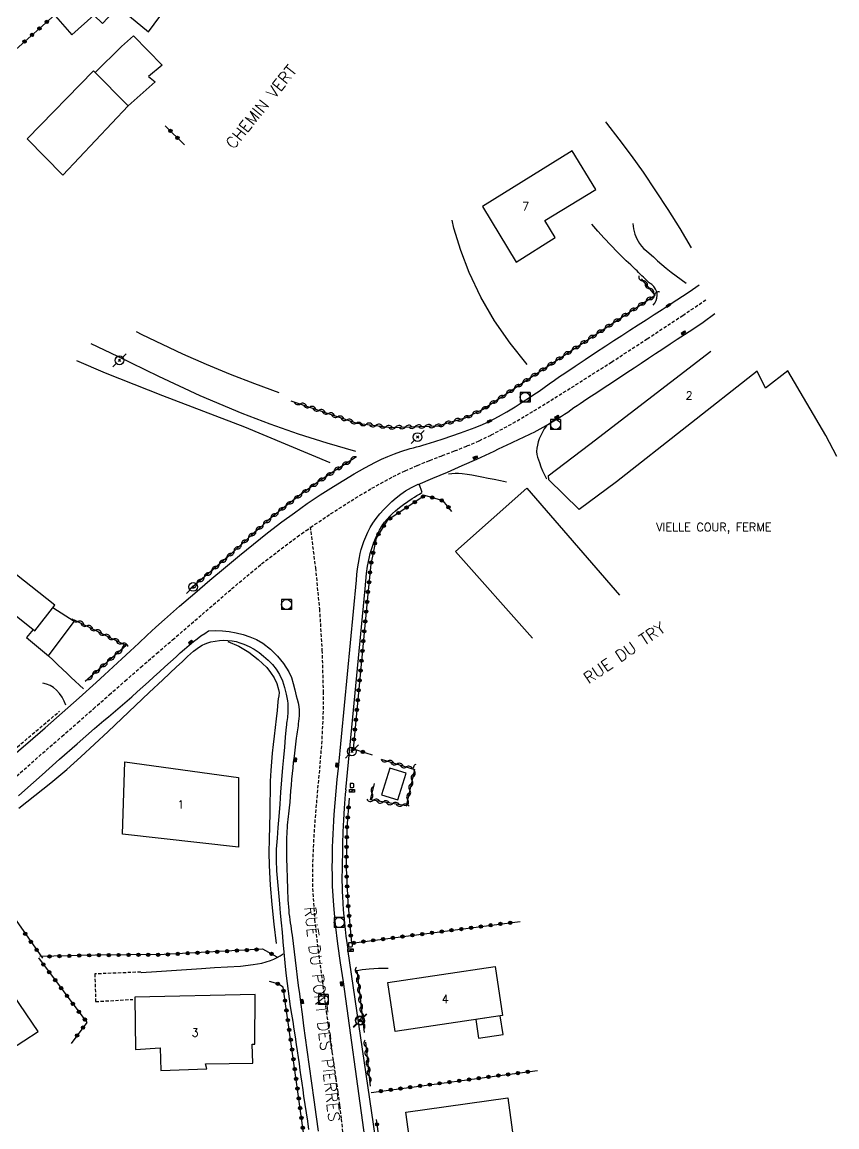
# Model space of a CAD drawing. Header units: millimetres. Extents: x 137000 to 138002, y 152999 to 154002.
# Drawn here: x 137163.7 to 137287.5, y 153202 to 153369.9 of the extents above; entities that cross this region are included whole.
import ezdxf
from ezdxf.enums import TextEntityAlignment as Align

# ---------------------------------------------------------------- set-up
doc = ezdxf.new("R2010")
doc.units = ezdxf.units.MM
doc.linetypes.add('DASHED', pattern=[0.75, 0.5, -0.25])
doc.layers.get('0').update_dxf_attribs({"linetype": 'CONTINUOUS'})
for name, color, linetype in [('W0001', 6, 'DASHED'), ('W0008', 7, 'CONTINUOUS'), ('W0014', 7, 'CONTINUOUS'), ('W0017', 7, 'CONTINUOUS'), ('W0101', 7, 'CONTINUOUS'), ('W0104', 1, 'CONTINUOUS'), ('W0112', 1, 'DASHED'), ('W0211', 2, 'CONTINUOUS'), ('W0300', 7, 'CONTINUOUS'), ('W0310', 3, 'CONTINUOUS'), ('W0322', 7, 'CONTINUOUS'), ('W0323', 7, 'CONTINUOUS'), ('W0330', 7, 'CONTINUOUS'), ('W0401', 7, 'CONTINUOUS'), ('W0420', 7, 'CONTINUOUS'), ('W0438', 7, 'CONTINUOUS'), ('W0473', 7, 'CONTINUOUS'), ('W0984', 7, 'CONTINUOUS'), ('W0989', 7, 'CONTINUOUS'), ('W0991', 7, 'CONTINUOUS')]:
    doc.layers.add(name, color=color, linetype=linetype)
doc.styles.get("Standard").update_dxf_attribs({"font": 'romans.shx', "width": 0.85})

# ---------------------------------------------------------------- blocks, each defined once
blk = doc.blocks.new('T401')
for p, q in [((-0.3, 0.3), (0, 0.3)), ((-0.3, -0.25), (-0.3, 0.3)), ((-0.3, 0.15), (0, 0.15)), ((-0.3, 0), (0, 0)), ((0, 0.3), (0, -0.25)), ((-0.3, -0.15), (0, -0.15)), ((-0.3, -0.25), (-0.3, -0.3)), ((-0.3, -0.3), (0, -0.3)), ((0, -0.3), (0, -0.25))]:
    blk.add_line(p, q)
blk = doc.blocks.new('T420')
for p, q in [((0.75, 0.75), (-0.75, 0.75)), ((-0.75, 0.75), (-0.75, -0.75)), ((0.75, 0.75), (0.75, -0.75)), ((0.75, -0.75), (-0.75, -0.75))]:
    blk.add_line(p, q)
blk.add_ellipse((0, 0), major_axis=(-0.53, 0.53), ratio=1, start_param=3.926991, end_param=10.210176)
blk = doc.blocks.new('T473')
for p, q in [((-0.166667, 0.166667), (0.166667, -0.166667)), ((-0.166667, -0.166667), (0.166667, 0.166667)), ((0.500001, 0.500001), (1.000002, 1.000002)), ((-1.000002, -1.000002), (-0.500001, -0.500001))]:
    blk.add_line(p, q)
blk.add_ellipse((0, 0), major_axis=(0.471405, 0.471405), ratio=1, start_param=5.4977871438, end_param=11.780972451)
blk = doc.blocks.new('T438')
for p, q in [((-0.4, 0.2), (0.4, 0.2)), ((-0.4, -0.2), (-0.4, 0.2)), ((0.15, 1.1), (-0.3, 1.1)), ((-0.3, 1.1), (-0.3, 0.5)), ((-0.3, 0.5), (0.15, 0.5)), ((0.3, 0.65), (0.3, 0.95)), ((0.4, 0.2), (0.4, -0.2))]:
    blk.add_line(p, q)
at = {"flags": 128}
for points in [[(-0.4, -0.2), (0.4, 0.2)], [(0.4, -0.2), (-0.4, -0.2)]]:
    blk.add_lwpolyline(points, dxfattribs=at)
for centre, major_axis, start_param, end_param in [((0.15, 0.95), (0.106, -0.106), 0.785398, 2.356194), ((0.15, 0.65), (0.106, 0.106), 3.926991, 5.497787)]:
    blk.add_ellipse(centre, major_axis=major_axis, ratio=1, start_param=start_param, end_param=end_param)
blk = doc.blocks.new('t310o')
at = {"color": 0, "linetype": 'Continuous'}
for centre, start, end in [((-0.5, 0.38), 216.8699, 323.1304), ((0.5, -0.37), 36.8699, 143.1303)]:
    blk.add_arc(centre, 0.625, start, end, dxfattribs=at)
blk = doc.blocks.new('t323o')
at = {"color": 0, "linetype": 'Continuous'}
for radius in [0.25, 0.15]:
    blk.add_circle((0, 0), radius, dxfattribs=at)
blk = doc.blocks.new('t322o')
at = {"color": 0, "linetype": 'Continuous'}
for radius in [0.25, 0.15]:
    blk.add_circle((0, 0), radius, dxfattribs=at)

msp = doc.modelspace()

# ---------------------------------------------------------------- linework, layer by layer
at = {"layer": 'W0001'}
for points in [[(137207.5, 153293.06), (137210.56, 153295.13), (137213.66, 153297.12), (137216.83, 153299.01), (137220.07, 153300.78), (137221.88, 153301.68), (137223.74, 153302.49), (137225.62, 153303.25), (137227.51, 153303.97), (137229.4, 153304.69), (137231.28, 153305.44), (137233.14, 153306.23), (137234.97, 153307.11), (137238.26, 153308.88), (137241.46, 153310.78), (137244.63, 153312.75), (137247.79, 153314.72), (137253.25, 153318.19), (137258.67, 153321.72), (137264.07, 153325.29), (137267.75, 153327.75)], [(137207.44, 153293.16), (137208.24, 153286.93), (137208.85, 153280.68), (137209.24, 153274.41), (137209.42, 153268.13), (137209.39, 153264.38), (137209.2, 153260.63), (137208.91, 153256.9), (137208.56, 153253.17), (137208.23, 153249.43), (137207.96, 153245.69), (137207.81, 153241.94), (137207.82, 153238.19), (137208.11, 153233.48), (137208.64, 153228.79), (137209.28, 153224.12), (137209.9, 153219.46), (137210.17, 153217.42), (137210.45, 153215.38), (137210.75, 153213.35), (137211.05, 153211.31), (137211.35, 153209.28), (137211.64, 153207.24), (137211.92, 153205.2), (137212.17, 153203.16), (137212.43, 153200.68)], [(137162.83, 153255.28), (137167.32, 153259.23), (137169.72, 153261.31), (137172.12, 153263.41), (137174.52, 153265.51), (137176.91, 153267.62), (137179.3, 153269.72), (137181.7, 153271.82), (137184.11, 153273.9), (137186.53, 153275.97), (137191.02, 153279.84), (137195.51, 153283.72), (137200.07, 153287.52), (137204.79, 153291.13), (137205.47, 153291.62), (137206.14, 153292.1), (137206.82, 153292.58), (137207.5, 153293.06)]]:
    msp.add_lwpolyline(points, dxfattribs=at)
at = {"layer": 'W0008'}
for points in [[(137162.45, 153258.53), (137164.55, 153260.35), (137167.15, 153262.61), (137169.75, 153264.89), (137172.33, 153267.17), (137174.9, 153269.48), (137176.21, 153270.66), (137177.51, 153271.86), (137178.81, 153273.07), (137180.1, 153274.28), (137181.39, 153275.49), (137182.69, 153276.69), (137184, 153277.88), (137185.31, 153279.07), (137187.6, 153281.08), (137189.9, 153283.08), (137192.22, 153285.06), (137194.56, 153287.02), (137196.68, 153288.78), (137198.81, 153290.52), (137200.96, 153292.24), (137203.15, 153293.91), (137205.07, 153295.3), (137207.01, 153296.67), (137208.98, 153297.99), (137210.97, 153299.28), (137212.54, 153300.25), (137214.12, 153301.2), (137215.73, 153302.1), (137217.37, 153302.96), (137218.31, 153303.41), (137219.27, 153303.84), (137220.24, 153304.23), (137221.22, 153304.6), (137221.69, 153304.76), (137222.17, 153304.9), (137222.65, 153305.04), (137223.14, 153305.16), (137223.62, 153305.29), (137224.1, 153305.41), (137224.59, 153305.55), (137225.07, 153305.69), (137226.37, 153306.1), (137227.68, 153306.52), (137228.98, 153306.96), (137230.27, 153307.42), (137231.4, 153307.84), (137232.53, 153308.26), (137233.65, 153308.71), (137234.75, 153309.21), (137236.06, 153309.9), (137237.34, 153310.63), (137238.6, 153311.4), (137239.84, 153312.19), (137240.65, 153312.71), (137241.44, 153313.24), (137242.23, 153313.78), (137243.01, 153314.33), (137243.79, 153314.88), (137244.58, 153315.43), (137245.36, 153315.98), (137246.15, 153316.52), (137247.7, 153317.56), (137249.25, 153318.6), (137250.81, 153319.63), (137252.37, 153320.65), (137253.59, 153321.45), (137254.82, 153322.25), (137256.04, 153323.04), (137257.27, 153323.83), (137258.5, 153324.62), (137259.72, 153325.41), (137260.95, 153326.2), (137262.18, 153326.99), (137265.04, 153328.85), (137266.56, 153329.92)], [(137223.84, 153299.6), (137226.08, 153300.53), (137228.32, 153301.48), (137230.55, 153302.45), (137232.77, 153303.44), (137233.43, 153303.74), (137234.09, 153304.05), (137234.74, 153304.36), (137235.4, 153304.67), (137236.06, 153304.99), (137236.71, 153305.31), (137237.37, 153305.62), (137238.03, 153305.93), (137238.46, 153306.13), (137238.89, 153306.33), (137239.33, 153306.53), (137239.76, 153306.72), (137240.19, 153306.92), (137240.63, 153307.12), (137241.05, 153307.33), (137241.48, 153307.55), (137242.41, 153308.05), (137243.33, 153308.56), (137244.23, 153309.1), (137245.13, 153309.65), (137245.62, 153309.96), (137246.1, 153310.28), (137246.58, 153310.6), (137247.06, 153310.93), (137247.54, 153311.26), (137248.02, 153311.58), (137248.49, 153311.91), (137248.97, 153312.23), (137249.8, 153312.78), (137250.62, 153313.32), (137251.45, 153313.87), (137252.27, 153314.41), (137253.1, 153314.95), (137253.92, 153315.5), (137254.75, 153316.04), (137255.57, 153316.58), (137256.67, 153317.31), (137257.76, 153318.04), (137258.86, 153318.76), (137259.95, 153319.49), (137261.05, 153320.22), (137262.14, 153320.94), (137263.24, 153321.67), (137264.34, 153322.39), (137265.76, 153323.31), (137267.18, 153324.24), (137268.95, 153325.57)]]:
    msp.add_lwpolyline(points, dxfattribs=at)
at = {"layer": 'W0014'}
for points in [[(137214.49, 153285.04), (137214.56, 153285.91), (137214.65, 153286.77), (137214.77, 153287.62), (137214.93, 153288.48), (137215.06, 153289.09), (137215.21, 153289.71), (137215.39, 153290.31), (137215.59, 153290.91), (137215.89, 153291.64), (137216.21, 153292.35), (137216.57, 153293.05), (137216.98, 153293.72), (137217.49, 153294.44), (137218.04, 153295.12), (137218.63, 153295.77), (137219.24, 153296.39), (137219.88, 153296.99), (137220.54, 153297.56), (137221.23, 153298.1), (137221.94, 153298.6), (137222.39, 153298.89), (137222.86, 153299.15), (137223.34, 153299.39), (137223.84, 153299.61)], [(137215.82, 153283.73), (137215.88, 153284.89), (137216, 153286.04), (137216.17, 153287.19), (137216.39, 153288.33), (137216.58, 153289.1), (137216.8, 153289.87), (137217.06, 153290.63), (137217.36, 153291.37), (137217.66, 153292.02), (137217.99, 153292.65), (137218.36, 153293.27), (137218.76, 153293.85), (137219.13, 153294.32), (137219.53, 153294.77), (137219.95, 153295.19), (137220.39, 153295.6), (137221, 153296.09), (137221.63, 153296.55), (137222.28, 153296.99), (137222.93, 153297.43), (137223.3, 153297.67), (137223.67, 153297.9), (137224.05, 153298.13), (137224.43, 153298.35)], [(137224.46, 153298.36), (137224.02, 153299.68)], [(137211.76, 153256.46), (137214.49, 153285.06)], [(137212.88, 153253.16), (137215.82, 153283.73)], [(137163.13, 153252.29), (137164.06, 153253.13), (137166.7, 153255.48), (137169.35, 153257.83), (137172.01, 153260.16), (137174.68, 153262.49), (137175.38, 153263.1), (137176.09, 153263.7), (137176.79, 153264.3), (137177.5, 153264.9), (137178.21, 153265.5), (137178.92, 153266.1), (137179.62, 153266.7), (137180.32, 153267.31), (137181.17, 153268.07), (137182.01, 153268.83), (137182.85, 153269.59), (137183.69, 153270.35), (137184.53, 153271.12), (137185.37, 153271.88), (137186.21, 153272.64), (137187.06, 153273.4), (137187.71, 153273.99), (137188.37, 153274.58), (137189.03, 153275.17), (137189.72, 153275.73), (137190.27, 153276.15), (137190.84, 153276.57), (137191.42, 153276.96), (137192.01, 153277.34)], [(137192.01, 153277.34), (137193.05, 153277.39), (137194.1, 153277.36), (137195.15, 153277.24), (137196.18, 153277.05), (137197.24, 153276.79), (137198.29, 153276.45), (137199.3, 153276.02), (137200.26, 153275.45), (137201.42, 153274.55), (137202.46, 153273.51), (137203.39, 153272.36), (137204.18, 153271.12), (137204.59, 153270.25), (137204.88, 153269.33), (137205.1, 153268.4), (137205.32, 153267.49), (137205.46, 153266.95), (137205.6, 153266.41), (137205.71, 153265.87), (137205.78, 153265.31), (137205.79, 153264.88), (137205.76, 153264.44), (137205.72, 153264.01), (137205.67, 153263.58), (137205.64, 153263.26), (137205.6, 153262.93), (137205.56, 153262.61), (137205.51, 153262.3), (137205.47, 153261.98), (137205.42, 153261.66), (137205.37, 153261.34), (137205.33, 153261.02), (137205.22, 153260.11), (137205.1, 153259.2), (137204.99, 153258.3), (137204.88, 153257.39), (137204.79, 153256.52), (137204.71, 153255.65), (137204.63, 153254.78), (137204.55, 153253.91), (137204.48, 153253.04), (137204.4, 153252.17), (137204.33, 153251.31), (137204.25, 153250.44), (137204.2, 153250), (137204.16, 153249.56), (137204.11, 153249.12), (137204.06, 153248.69), (137204.01, 153248.25), (137203.97, 153247.81), (137203.93, 153247.37), (137203.91, 153246.93), (137203.86, 153245.54), (137203.86, 153244.15), (137203.87, 153242.76), (137203.9, 153241.38), (137203.94, 153239.74), (137203.98, 153238.11), (137204.06, 153236.47), (137204.18, 153234.84), (137204.22, 153234.37), (137204.28, 153233.91), (137204.35, 153233.44), (137204.42, 153232.98), (137204.49, 153232.51), (137204.56, 153232.05), (137204.63, 153231.58), (137204.69, 153231.11), (137204.86, 153229.84), (137205.02, 153228.56), (137205.18, 153227.29), (137205.33, 153226.01), (137205.49, 153224.73), (137205.64, 153223.46), (137205.8, 153222.18), (137205.97, 153220.9), (137206.21, 153219.1), (137206.45, 153217.3), (137206.7, 153215.5), (137206.95, 153213.69), (137207.3, 153211.14), (137207.64, 153208.6), (137208, 153206.05), (137208.35, 153203.5), (137208.46, 153202.76), (137208.56, 153202.03), (137208.67, 153201.29)], [(137163.17, 153250.38), (137164.39, 153251.36), (137165.61, 153252.33), (137166.83, 153253.29), (137168.05, 153254.27), (137169.25, 153255.27), (137170.44, 153256.28), (137172.57, 153258.18), (137174.68, 153260.11), (137176.76, 153262.06), (137178.83, 153264.03), (137180.9, 153266), (137182.97, 153267.96), (137185.05, 153269.92), (137187.15, 153271.85), (137187.99, 153272.64), (137188.82, 153273.46), (137189.69, 153274.24), (137190.63, 153274.92), (137191.04, 153275.16), (137191.47, 153275.36), (137191.91, 153275.52), (137192.37, 153275.65), (137193, 153275.79), (137193.65, 153275.88), (137194.3, 153275.91), (137194.95, 153275.89), (137195.57, 153275.82), (137196.18, 153275.7), (137196.78, 153275.54), (137197.37, 153275.32), (137198.17, 153274.96), (137198.94, 153274.54), (137199.67, 153274.05), (137200.37, 153273.51), (137201.06, 153272.9), (137201.7, 153272.23), (137202.29, 153271.51), (137202.79, 153270.72), (137203.24, 153269.76), (137203.56, 153268.75), (137203.8, 153267.73), (137203.99, 153266.7), (137204.04, 153266.28), (137204.06, 153265.86), (137204.06, 153265.43), (137204.05, 153265.01), (137204.03, 153264.72), (137204.01, 153264.44), (137203.98, 153264.15), (137203.94, 153263.87), (137203.9, 153263.59), (137203.86, 153263.3), (137203.83, 153263.02), (137203.8, 153262.74), (137203.65, 153261.2), (137203.52, 153259.66), (137203.39, 153258.12), (137203.26, 153256.58), (137203.11, 153254.71), (137202.96, 153252.85), (137202.82, 153250.98), (137202.68, 153249.11), (137202.55, 153247.46), (137202.41, 153245.82), (137202.3, 153244.17), (137202.26, 153242.51), (137202.32, 153240.85), (137202.46, 153239.19), (137202.63, 153237.53), (137202.78, 153235.87), (137202.91, 153234.43), (137203.04, 153232.99), (137203.17, 153231.54), (137203.31, 153230.1), (137203.46, 153228.51), (137203.6, 153226.91), (137203.76, 153225.32), (137203.94, 153223.73), (137204.09, 153222.57), (137204.25, 153221.42), (137204.43, 153220.26), (137204.61, 153219.11), (137204.79, 153217.96), (137204.97, 153216.8), (137205.15, 153215.65), (137205.33, 153214.49), (137205.47, 153213.51), (137205.61, 153212.53), (137205.75, 153211.54), (137205.89, 153210.56), (137206.03, 153209.57), (137206.17, 153208.59), (137206.31, 153207.61), (137206.45, 153206.62), (137206.64, 153205.36), (137206.83, 153204.1), (137207.02, 153202.83), (137207.21, 153201.57)], [(137212.49, 153224.03), (137212.03, 153226.91), (137211.63, 153229.8), (137211.29, 153232.7), (137211.03, 153235.6), (137210.92, 153237.08), (137210.86, 153238.56), (137210.82, 153240.04), (137210.81, 153241.52), (137210.82, 153242.51), (137210.83, 153243.5), (137210.86, 153244.49), (137210.9, 153245.48), (137210.94, 153246.47), (137210.99, 153247.46), (137211.05, 153248.45), (137211.11, 153249.44), (137211.24, 153251.21), (137211.39, 153252.97), (137211.57, 153254.73), (137211.77, 153256.48)], [(137213.2, 153228.97), (137212.92, 153230.96), (137212.69, 153232.96), (137212.51, 153234.96), (137212.39, 153236.97), (137212.35, 153237.75), (137212.34, 153238.52), (137212.33, 153239.3), (137212.33, 153240.08), (137212.34, 153240.85), (137212.36, 153241.63), (137212.37, 153242.4), (137212.39, 153243.18), (137212.43, 153244.99), (137212.48, 153246.79), (137212.55, 153248.6), (137212.64, 153250.41), (137212.69, 153251.1), (137212.75, 153251.8), (137212.82, 153252.5), (137212.9, 153253.19)], [(137221.49, 153171), (137219.83, 153182.96), (137217.05, 153202.36), (137213.18, 153228.97)], [(137219.85, 153171), (137218.27, 153183.03), (137215.6, 153201.53), (137212.49, 153224.03)]]:
    msp.add_lwpolyline(points, dxfattribs=at)
at = {"layer": 'W0017'}
for points in [[(137259.57, 153326.82), (137259.82, 153327.15), (137260.01, 153327.52), (137260.13, 153327.92), (137260.18, 153328.33), (137260.16, 153328.65), (137260.07, 153328.96), (137259.95, 153329.25), (137259.79, 153329.52), (137259.69, 153329.65), (137259.59, 153329.76), (137259.47, 153329.87), (137259.35, 153329.97), (137259.23, 153330.06), (137259.11, 153330.15), (137258.99, 153330.25), (137258.87, 153330.35), (137258.62, 153330.58), (137258.37, 153330.83), (137258.12, 153331.07), (137257.87, 153331.31), (137257.62, 153331.55), (137257.37, 153331.8), (137257.12, 153332.04), (137256.87, 153332.28), (137256.52, 153332.61), (137256.18, 153332.94), (137255.83, 153333.26), (137255.49, 153333.59), (137255.14, 153333.91), (137254.8, 153334.24), (137254.46, 153334.57), (137254.13, 153334.91), (137253.13, 153335.95), (137252.15, 153337), (137251.18, 153338.06), (137250.23, 153339.15)], [(137256.48, 153339.23), (137256.59, 153338.43), (137256.8, 153337.65), (137257.1, 153336.91), (137257.48, 153336.2), (137257.8, 153335.78), (137258.18, 153335.42), (137258.58, 153335.08), (137258.97, 153334.74), (137259.61, 153334.16), (137260.25, 153333.58), (137260.91, 153333.01), (137261.57, 153332.46), (137262.32, 153331.87), (137263.07, 153331.3), (137263.84, 153330.74), (137264.61, 153330.2)], [(137243.36, 153308.52), (137243.03, 153308.05), (137242.74, 153307.56), (137242.48, 153307.04), (137242.26, 153306.51), (137242.1, 153306.05), (137241.97, 153305.58), (137241.89, 153305.09), (137241.86, 153304.6), (137241.91, 153304.16), (137242.01, 153303.73), (137242.14, 153303.32), (137242.29, 153302.91), (137242.52, 153302.28), (137242.77, 153301.66), (137243.06, 153301.05), (137243.37, 153300.45)], [(137237.3, 153299.94), (137236.36, 153300.14), (137235.42, 153300.33), (137234.48, 153300.51), (137233.54, 153300.69), (137232.79, 153300.83), (137232.04, 153300.99), (137231.29, 153301.12), (137230.53, 153301.2), (137230.01, 153301.23), (137229.49, 153301.23), (137228.97, 153301.21), (137228.45, 153301.17)], [(137172.98, 153268.53), (137172.37, 153269.11), (137171.75, 153269.69), (137171.14, 153270.26), (137170.52, 153270.84), (137169.81, 153271.52), (137169.09, 153272.2), (137168.37, 153272.87), (137167.66, 153273.55)], [(137170.31, 153266.03), (137170.08, 153266.67), (137169.76, 153267.28), (137169.37, 153267.84), (137168.9, 153268.34), (137168.43, 153268.71), (137167.92, 153269.02), (137167.37, 153269.25), (137166.79, 153269.4)], [(137181.77, 153225.4), (137184.07, 153225.56), (137186.36, 153225.72), (137188.65, 153225.89), (137190.94, 153226.05), (137192.9, 153226.17), (137194.87, 153226.27), (137196.84, 153226.41), (137198.8, 153226.64), (137199.46, 153226.74), (137200.12, 153226.86), (137200.77, 153227.02), (137201.41, 153227.23), (137201.92, 153227.44), (137202.41, 153227.68), (137202.89, 153227.96), (137203.34, 153228.27)], [(137214.34, 153225.71), (137214.86, 153225.8), (137215.37, 153225.87), (137215.89, 153225.94), (137216.41, 153225.99), (137217.13, 153226.03), (137217.85, 153226.06), (137218.57, 153226.08), (137219.29, 153226.07)]]:
    msp.add_lwpolyline(points, dxfattribs=at)
at = {"layer": 'W0101'}
for points in [[(137247.24, 153350.31), (137233.64, 153341.81), (137238.74, 153333.39), (137244.7, 153337.11), (137243.11, 153339.68), (137250.85, 153344.41)], [(137179.29, 153257.43), (137196.56, 153255.07), (137196.56, 153244.48), (137178.9, 153246.44), (137179.29, 153257.43)], [(137147.43, 153221.68), (137155.15, 153209.39), (137166.11, 153216.45), (137162.34, 153221.97), (137159.32, 153219.86), (137154.85, 153226.62)], [(137236.68, 153218.87), (137220.38, 153216.44), (137219.27, 153223.92), (137235.56, 153226.35)], [(137199.07, 153222.06), (137180.78, 153221.67), (137180.89, 153213.74), (137184.67, 153213.98), (137184.74, 153210.52), (137191.75, 153210.76), (137191.55, 153211.53), (137198.73, 153211.62), (137198.61, 153214.54), (137199.06, 153214.52)], [(137238.62, 153198.18), (137223.12, 153196.02), (137221.98, 153204.2), (137237.48, 153206.36)]]:
    msp.add_lwpolyline(points, close=True, dxfattribs=at)
for points in [[(137243.64, 153300.9), (137249.97, 153305.7), (137268.35, 153319.83)], [(137287.5, 153303.84), (137285.81, 153307.04), (137280.05, 153316.88), (137276.63, 153314.23), (137275.37, 153316.81), (137254.02, 153300.01), (137248.33, 153295.76)], [(137243.64, 153300.9), (137243.69, 153300.33), (137248.33, 153295.76)], [(137168.65, 153281.26), (137160.36, 153287.76), (137160.21, 153287.7), (137155.35, 153291.76), (137146.8, 153285.57), (137143.73, 153283.16), (137142.69, 153284.53), (137142.09, 153284.11)], [(137139.48, 153281.11), (137143.32, 153275.81), (137148.05, 153279.1), (137150.39, 153275.64), (137152.62, 153277.36), (137150.35, 153280.44), (137156.32, 153284.72), (137165.61, 153277.35), (137168.65, 153281.26)]]:
    msp.add_lwpolyline(points, dxfattribs=at)
at = {"layer": 'W0104'}
for points in [[(137168.38, 153371.14), (137171.2, 153367.93), (137174.58, 153370.89), (137174.56, 153370.9), (137175.86, 153369.63), (137178.27, 153372.18), (137182.88, 153368.38), (137184.58, 153370.72)], [(137174.78, 153362.18), (137178.78, 153366.13), (137180.6, 153367.74), (137184.93, 153363.3), (137182.88, 153361.61), (137183.88, 153360.79), (137179.79, 153357.11)], [(137241.24, 153276.22), (137229.54, 153289.4), (137240.36, 153299.03)], [(137240.36, 153299.03), (137254.44, 153282.74)], [(137165.34, 153277.54), (137164.34, 153276.34), (137167.66, 153273.55), (137171.59, 153278.77), (137168.35, 153280.86)]]:
    msp.add_lwpolyline(points, dxfattribs=at)
for points in [[(137164.43, 153352.11), (137174.51, 153362.45), (137179.79, 153357.11), (137169.83, 153346.6)], [(137219.57, 153256.47), (137218.31, 153252.43), (137220.76, 153251.67), (137222.01, 153255.71)], [(137236.34, 153218.82), (137232.6, 153218.26), (137233.02, 153215.44), (137236.77, 153216)]]:
    msp.add_lwpolyline(points, close=True, dxfattribs=at)
at = {"layer": 'W0112'}
for points in [[(137152.04, 153250.47), (137169.35, 153265.13)], [(137181.71, 153225.49), (137174.72, 153225.2), (137174.84, 153221.01), (137180.48, 153221.34)]]:
    msp.add_lwpolyline(points, dxfattribs=at)
at = {"layer": 'W0211'}
msp.add_lwpolyline([(137194.95, 153275.74), (137196.59, 153275.02), (137198.13, 153274.1), (137199.55, 153273.01), (137200.84, 153271.76), (137201.44, 153271.02), (137201.96, 153270.22), (137202.37, 153269.36), (137202.65, 153268.44), (137202.71, 153267.97), (137202.67, 153267.49), (137202.6, 153267.03), (137202.55, 153266.57), (137202.43, 153265.26), (137202.29, 153263.96), (137202.14, 153262.66), (137201.98, 153261.35), (137201.83, 153260.05), (137201.68, 153258.75), (137201.55, 153257.44), (137201.45, 153256.13), (137201.37, 153254.52), (137201.34, 153252.9), (137201.32, 153251.28), (137201.29, 153249.66), (137201.25, 153247.67), (137201.2, 153245.67), (137201.18, 153243.67), (137201.22, 153241.67), (137201.38, 153238.7), (137201.6, 153235.74), (137201.9, 153232.79), (137202.28, 153229.85)], dxfattribs=at)
at = {"layer": 'W0300'}
for points in [[(137252.32, 153354.69), (137252.47, 153354.5), (137254.38, 153352.06), (137256.24, 153349.57), (137258.04, 153347.05), (137259.95, 153344.23), (137261.81, 153341.37), (137263.61, 153338.47), (137265.34, 153335.53)], [(137240.43, 153317.83), (137237.82, 153321.05), (137235.47, 153324.46), (137233.39, 153328.05), (137231.61, 153331.78), (137230.32, 153335.13), (137229.3, 153338.56), (137229.04, 153339.75)], [(137180.99, 153322.84), (137181.87, 153322.38), (137184.93, 153320.89), (137188.02, 153319.45), (137191.64, 153317.87), (137195.3, 153316.36), (137198.98, 153314.93), (137202.7, 153313.58)], [(137214.38, 153304.61), (137210.01, 153305.86), (137205.67, 153307.23), (137201.37, 153308.73), (137197.11, 153310.35), (137190.73, 153313.05), (137184.45, 153315.98), (137178.22, 153319.01), (137174.17, 153320.96)]]:
    msp.add_lwpolyline(points, dxfattribs=at)
at = {"layer": 'W0310'}
for points in [[(137238.48, 153314.2), (137259.89, 153328.36), (137257.78, 153330.85)], [(137204.53, 153312.31), (137214.54, 153308.89), (137219.82, 153308.25), (137226.84, 153308.48), (137230.98, 153309.69), (137233.65, 153310.97), (137238.54, 153314.2)], [(137214.49, 153303.8), (137211.63, 153301.97), (137208.82, 153300.07), (137206.07, 153298.09), (137203.37, 153296.03), (137202.13, 153295.03), (137200.92, 153294), (137199.72, 153292.95), (137198.54, 153291.88), (137197.36, 153290.81), (137196.19, 153289.74), (137195.01, 153288.67), (137193.81, 153287.62), (137192.63, 153286.6), (137191.45, 153285.59), (137190.26, 153284.57), (137189.07, 153283.56)], [(137171.49, 153279.09), (137179.48, 153275.11), (137173.23, 153269.63)], [(137218.23, 153257.82), (137223.3, 153256.27), (137222.02, 153250.77), (137216.6, 153251.67), (137217.2, 153254.14)], [(137214.53, 153225.74), (137215.64, 153216.3)], [(137215.83, 153214.85), (137216.57, 153208.17)]]:
    msp.add_lwpolyline(points, dxfattribs=at)
at = {"layer": 'W0322'}
msp.add_lwpolyline([(137200.22, 153228.96), (137185.23, 153228.14), (137174.8, 153228.05), (137166.34, 153227.83)], dxfattribs=at)
at = {"layer": 'W0323'}
for points in [[(137168.57, 153370.93), (137162.78, 153365.76), (137157.16, 153360.73), (137152.78, 153357)], [(137188.35, 153351.21), (137185.43, 153354.07)], [(137228.98, 153295.49), (137227.67, 153297.1), (137224.87, 153297.93), (137219.15, 153294.11), (137217.46, 153291.44), (137216.67, 153287.46), (137216.25, 153283.46), (137213.96, 153259.4), (137216.87, 153258.48)], [(137213.39, 153251.94), (137213.03, 153247.48), (137212.93, 153241.34), (137213.18, 153236.08), (137213.71, 153229.89), (137239.35, 153233.18)], [(137157.79, 153244.94), (137158.01, 153242.38), (137160.21, 153236.85), (137166.75, 153227.62)], [(137166.14, 153227.65), (137173.51, 153217.85), (137171.13, 153214.65)], [(137202.44, 153227.77), (137200.26, 153228.97)], [(137185.97, 153179.98), (137190.57, 153182.03), (137194.61, 153183.11), (137197.44, 153183.52), (137201.35, 153184.46), (137204.05, 153186.2), (137206.44, 153189.24), (137207.36, 153192.06), (137207.34, 153195.38), (137206.37, 153201.47), (137204.53, 153214.94), (137203.32, 153223.17), (137202.51, 153223.72), (137201.24, 153224.06)], [(137216.71, 153207.21), (137241.98, 153210.53)], [(137217.5, 153203.07), (137219.27, 153190.47)]]:
    msp.add_lwpolyline(points, dxfattribs=at)
at = {"layer": 'W0330'}
msp.add_lwpolyline([(137171.95, 153318.41), (137176.27, 153316.54), (137184.99, 153313.13), (137197.46, 153308.35), (137210.44, 153302.94)], dxfattribs=at)

# ---------------------------------------------------------------- block references
at = {"layer": 'W0310'}
for p, rotation in [((137258.06, 153330.52), 130.2528516423445), ((137259.03, 153329.37), 130.2528516423445), ((137259.75, 153328.26), 33.46657865517125), ((137257.25, 153326.61), 33.46657865517125), ((137258.5, 153327.44), 33.46657865517125), ((137254.75, 153324.96), 33.46657865517125), ((137256, 153325.78), 33.46657865517125), ((137252.24, 153323.3), 33.46657865517125), ((137253.5, 153324.13), 33.46657865517125), ((137249.74, 153321.65), 33.46657865517125), ((137250.99, 153322.47), 33.46657865517125), ((137247.24, 153319.99), 33.46657865517125), ((137248.49, 153320.82), 33.46657865517125), ((137243.49, 153317.51), 33.46657865517125), ((137244.74, 153318.34), 33.46657865517125), ((137245.99, 153319.17), 33.46657865517125), ((137240.98, 153315.86), 33.46657865517125), ((137242.23, 153316.68), 33.46657865517125), ((137238.49, 153314.17), 33.48153304200419), ((137239.73, 153315.03), 33.46657865517125), ((137235.99, 153312.52), 33.48153304200419), ((137237.24, 153313.35), 33.48153304200419), ((137205.95, 153311.82), 341.1485925240859), ((137207.37, 153311.34), 341.1485925240859), ((137233.48, 153310.89), 25.51665196907891), ((137234.74, 153311.69), 33.48153304200419), ((137208.79, 153310.85), 341.1485925240859), ((137210.21, 153310.37), 341.1485925240859), ((137211.63, 153309.88), 341.1485925240859), ((137213.05, 153309.4), 341.1485925240859), ((137230.76, 153309.63), 16.32286422577596), ((137232.12, 153310.24), 25.51665196907891), ((137214.47, 153308.91), 341.1485925240859), ((137215.95, 153308.72), 353.0793767840432), ((137217.44, 153308.54), 353.0793767840432), ((137218.93, 153308.36), 353.0793767840432), ((137220.42, 153308.27), 1.884693886374876), ((137221.92, 153308.32), 1.884693886374876), ((137223.42, 153308.37), 1.884693886374876), ((137224.92, 153308.42), 1.884693886374876), ((137226.42, 153308.47), 1.884693886374876), ((137227.88, 153308.79), 16.32286422577596), ((137229.32, 153309.21), 16.32286422577596), ((137212.34, 153302.43), 212.5563172157678), ((137213.61, 153303.24), 212.5563172157678), ((137209.85, 153300.76), 214.1515253098458), ((137211.09, 153301.61), 214.1515253098458), ((137207.39, 153299.04), 215.7467296508148), ((137208.61, 153299.92), 215.7467296508148), ((137206.18, 153298.16), 215.7467296508148), ((137203.79, 153296.35), 217.3419302390323), ((137204.98, 153297.26), 217.3419302390323), ((137201.46, 153294.46), 220.260022685047), ((137202.61, 153295.42), 218.8896263053855), ((137199.2, 153292.48), 222.0603008867415), ((137200.32, 153293.48), 221.3169756972065), ((137198.09, 153291.47), 222.4099590175399), ((137195.87, 153289.45), 222.0066368197806), ((137196.98, 153290.46), 222.365589661352), ((137193.63, 153287.46), 220.8316238182604), ((137194.76, 153288.45), 221.3331635450291), ((137192.49, 153286.48), 220.6322978633003), ((137190.21, 153284.53), 220.2336578324152), ((137191.35, 153285.51), 220.4329758676848), ((137172.15, 153278.76), 333.5066940641195), ((137173.49, 153278.09), 333.5066940641195), ((137174.84, 153277.42), 333.5066940641195), ((137176.18, 153276.75), 333.5066940641195), ((137177.52, 153276.08), 333.5066940641195), ((137178.86, 153275.41), 333.5066940641195), ((137178.87, 153274.57), 221.2351973457468), ((137176.61, 153272.59), 221.2351973457468), ((137177.74, 153273.58), 221.2351973457468), ((137174.36, 153270.62), 221.2351973457468), ((137175.48, 153271.61), 221.2351973457468), ((137219.18, 153257.53), 343.0212360756258), ((137220.62, 153257.09), 343.0212360756258), ((137222.05, 153256.65), 343.0212360756258), ((137223.26, 153256.08), 256.8564330596735), ((137222.92, 153254.62), 256.8564330596735), ((137216.84, 153252.68), 76.37300514001204), ((137222.58, 153253.16), 256.8564330596735), ((137217.04, 153251.59), 170.618221545671), ((137218.52, 153251.35), 170.618221545671), ((137220, 153251.1), 170.618221545671), ((137221.48, 153250.86), 170.618221545671), ((137222.24, 153251.7), 256.8564330596735), ((137214.59, 153225.24), 276.6665043174604), ((137214.77, 153223.75), 276.6665043174604), ((137214.94, 153222.26), 276.6665043174604), ((137215.11, 153220.77), 276.6665043174604), ((137215.29, 153219.28), 276.6665043174604), ((137215.46, 153217.79), 276.6665043174604), ((137215.91, 153214.14), 276.272381663042), ((137216.07, 153212.65), 276.272381663042), ((137216.24, 153211.16), 276.272381663042), ((137216.4, 153209.67), 276.272381663042)]:
    msp.add_blockref('t310o', p, dxfattribs=dict(at, rotation=rotation))
at = {"layer": 'W0322'}
for p, rotation in [((137167.84, 153227.87), 181.5229250018263), ((137169.34, 153227.91), 181.5229250018263), ((137170.84, 153227.95), 181.5229250018263), ((137172.34, 153227.99), 181.5229250018263), ((137173.84, 153228.03), 181.5229250018263), ((137175.34, 153228.06), 180.4834045024372), ((137176.84, 153228.07), 180.4834045024372), ((137178.34, 153228.08), 180.4834045024372), ((137179.84, 153228.09), 180.4834045024372), ((137181.34, 153228.11), 180.4834045024372), ((137182.84, 153228.12), 180.4834045024372), ((137184.34, 153228.13), 180.4834045024372), ((137185.83, 153228.17), 183.1389686901454), ((137187.33, 153228.25), 183.1389686901454), ((137188.83, 153228.34), 183.1389686901454), ((137190.33, 153228.42), 183.1389686901454), ((137191.83, 153228.5), 183.1389686901454), ((137193.32, 153228.58), 183.1389686901454), ((137194.82, 153228.66), 183.1389686901454), ((137196.32, 153228.75), 183.1389686901454), ((137197.82, 153228.83), 183.1389686901454), ((137199.31, 153228.91), 183.1389686901454)]:
    msp.add_blockref('t322o', p, dxfattribs=dict(at, rotation=rotation))
at = {"layer": 'W0323'}
for p, rotation in [((137166.29, 153368.89), 221.7634448426965), ((137167.41, 153369.89), 221.7634448426965), ((137164.05, 153366.9), 221.7634448426965), ((137165.17, 153367.9), 221.7634448426965), ((137186.21, 153353.31), 135.5533815326436), ((137187.28, 153352.26), 135.5533815326436), ((137222.1, 153296.08), 213.6577218335037), ((137223.34, 153296.91), 213.6577218335037), ((137224.59, 153297.74), 213.6577218335037), ((137225.99, 153297.6), 163.5805841148602), ((137227.43, 153297.17), 163.5805841148602), ((137228.46, 153296.13), 128.9930453023107), ((137219.6, 153294.42), 213.6577218335037), ((137220.85, 153295.25), 213.6577218335037), ((137218.63, 153293.31), 237.6969441389853), ((137217.83, 153292.04), 237.6969441389853), ((137217.3, 153290.66), 258.8396789893206), ((137217.01, 153289.19), 258.8396789893206), ((137216.54, 153286.23), 264.0073942962129), ((137216.72, 153287.72), 258.8396789893206), ((137216.39, 153284.74), 264.0073942962129), ((137216.23, 153283.25), 264.5733762758085), ((137216.09, 153281.75), 264.5733762758085), ((137215.95, 153280.26), 264.5733762758085), ((137215.81, 153278.77), 264.5733762758085), ((137215.66, 153277.27), 264.5733762758085), ((137215.52, 153275.78), 264.5733762758085), ((137215.24, 153272.79), 264.5733762758085), ((137215.38, 153274.29), 264.5733762758085), ((137215.1, 153271.3), 264.5733762758085), ((137214.95, 153269.81), 264.5733762758085), ((137214.81, 153268.31), 264.5733762758085), ((137214.67, 153266.82), 264.5733762758085), ((137214.53, 153265.33), 264.5733762758085), ((137214.39, 153263.83), 264.5733762758085), ((137214.24, 153262.34), 264.5733762758085), ((137214.01, 153259.39), 342.5415215657952), ((137214.1, 153260.85), 264.5733762758085), ((137215.44, 153258.94), 342.5415215657952), ((137213.28, 153250.5), 265.3704031882141), ((137213.04, 153247.51), 265.3704031882141), ((137213.16, 153249), 265.3704031882141), ((137213.01, 153246.01), 269.0390959145303), ((137212.98, 153244.51), 269.0390959145303), ((137212.96, 153243.01), 269.0390959145303), ((137212.93, 153241.51), 269.0390959145303), ((137212.99, 153240.01), 272.720102985466), ((137213.06, 153238.51), 272.720102985466), ((137213.14, 153237.01), 272.720102985466), ((137213.23, 153235.52), 274.9090621387244), ((137213.36, 153234.02), 274.9090621387244), ((137213.48, 153232.53), 274.9090621387244), ((137233.4, 153232.41), 7.31862680765949), ((137234.88, 153232.6), 7.31862680765949), ((137236.37, 153232.8), 7.31862680765949), ((137237.86, 153232.99), 7.31862680765949), ((137164.14, 153231.3), 305.3386040301659), ((137213.61, 153231.03), 274.9090621387244), ((137220.01, 153230.69), 7.31862680765949), ((137221.49, 153230.88), 7.31862680765949), ((137222.98, 153231.08), 7.31862680765949), ((137224.47, 153231.27), 7.31862680765949), ((137225.96, 153231.46), 7.31862680765949), ((137227.45, 153231.65), 7.31862680765949), ((137228.93, 153231.84), 7.31862680765949), ((137230.42, 153232.03), 7.31862680765949), ((137231.91, 153232.22), 7.31862680765949), ((137165.01, 153230.07), 305.3386040301659), ((137214.06, 153229.93), 7.31862680765949), ((137215.54, 153230.12), 7.31862680765949), ((137217.03, 153230.31), 7.31862680765949), ((137218.52, 153230.5), 7.31862680765949), ((137165.88, 153228.85), 305.3386040301659), ((137201.57, 153228.25), 151.0682761127108), ((137166.89, 153226.66), 306.912912487276), ((137167.79, 153225.46), 306.912912487276), ((137168.69, 153224.26), 306.912912487276), ((137169.59, 153223.06), 306.912912487276), ((137202.53, 153223.71), 145.7591842395573), ((137203.4, 153222.63), 98.40074000405862), ((137170.49, 153221.86), 306.912912487276), ((137171.39, 153220.66), 306.912912487276), ((137203.62, 153221.14), 98.40074000405862), ((137172.3, 153219.46), 306.912912487276), ((137203.83, 153219.66), 98.40074000405862), ((137173.2, 153218.26), 306.912912487276), ((137204.05, 153218.18), 98.40074000405862), ((137172.02, 153215.86), 233.4258897608422), ((137172.92, 153217.06), 233.4258897608422), ((137204.27, 153216.69), 98.40074000405862), ((137204.49, 153215.21), 98.40074000405862), ((137204.7, 153213.72), 97.7742769464553), ((137204.9, 153212.24), 97.7742769464553), ((137205.1, 153210.75), 97.7742769464553), ((137205.31, 153209.26), 97.7742769464553), ((137230.1, 153208.97), 7.487480884388389), ((137231.59, 153209.16), 7.487480884388389), ((137233.07, 153209.36), 7.487480884388389), ((137234.56, 153209.55), 7.487480884388389), ((137236.05, 153209.75), 7.487480884388389), ((137237.53, 153209.94), 7.487480884388389), ((137239.02, 153210.14), 7.487480884388389), ((137240.51, 153210.34), 7.487480884388389), ((137205.51, 153207.78), 97.7742769464553), ((137218.2, 153207.4), 7.487480884388389), ((137219.69, 153207.6), 7.487480884388389), ((137221.18, 153207.79), 7.487480884388389), ((137222.66, 153207.99), 7.487480884388389), ((137224.15, 153208.19), 7.487480884388389), ((137225.64, 153208.38), 7.487480884388389), ((137227.12, 153208.58), 7.487480884388389), ((137228.61, 153208.77), 7.487480884388389), ((137205.71, 153206.29), 97.7742769464553), ((137205.92, 153204.81), 97.7742769464553), ((137206.12, 153203.32), 97.7742769464553), ((137217.6, 153202.35), 277.9824462689343), ((137206.32, 153201.83), 97.7742769464553)]:
    msp.add_blockref('t323o', p, dxfattribs=dict(at, rotation=rotation))
at = {"layer": 'W0401'}
for p, rotation in [((137261.96, 153326.65), 302.9432600323952), ((137264.23, 153322.5), 303.244519186117), ((137244.99, 153309.7), 301.838712575672), ((137234.74, 153309.07), 295.8554873533084), ((137232.58, 153303.55), 294.2738887491002), ((137189.36, 153275.52), 309.2952983944666), ((137205.04, 153257.75), 173.5831961903568), ((137211.66, 153256.95), 354.5399988576842), ((137212.39, 153223.73), 7.869242170155782), ((137206.08, 153220.98), 187.4254624679797)]:
    msp.add_blockref('T401', p, dxfattribs=dict(at, rotation=rotation))
at = {"layer": 'W0420'}
for p in [(137240.11, 153312.83), (137244.73, 153308.69), (137203.85, 153281.34), (137211.86, 153233.02), (137209.45, 153221.31)]:
    msp.add_blockref('T420', p, dxfattribs=at)
at = {"layer": 'W0438'}
for p in [(137213.8, 153253.03), (137213.56, 153228.82)]:
    msp.add_blockref('T438', p, dxfattribs=at)
at = {"layer": 'W0473'}
for p in [(137178.46, 153318.45), (137223.77, 153306.79), (137189.67, 153284.02), (137213.79, 153259.02), (137214.99, 153218.16), (137215.04, 153218.08)]:
    msp.add_blockref('T473', p, dxfattribs=at)

# ---------------------------------------------------------------- texts
at = {"layer": 'W0984'}
msp.add_text('VIELLE COUR, FERME   ', height=1.25, dxfattribs=at).set_placement((137270.08, 153293.11), align=Align.MIDDLE_CENTER)
at = {"layer": 'W0989'}
for s, rotation, p in [('CHEMIN VERT   ', 51.057, (137195.81, 153350.42)), ('RUE DU PONT DES PIERRES   ', 276.5421, (137206.54, 153235.37))]:
    msp.add_text(s, height=1.75, rotation=rotation, dxfattribs=at).set_placement(p)
msp.add_text('RUE DU TRY', height=1.75, rotation=34.5429, dxfattribs=at).set_placement((137255.2, 153274.01), align=Align.MIDDLE_CENTER)
at = {"layer": 'W0991'}
for s, p in [('7', (137240.18, 153341.85)), ('2', (137265.04, 153313.11)), ('1', (137187.81, 153250.95)), ('4', (137227.97, 153221.39)), ('3', (137189.96, 153216.29))]:
    msp.add_text(s, height=1.25, dxfattribs=at).set_placement(p, align=Align.MIDDLE_CENTER)

doc.saveas('drawing.dxf')
